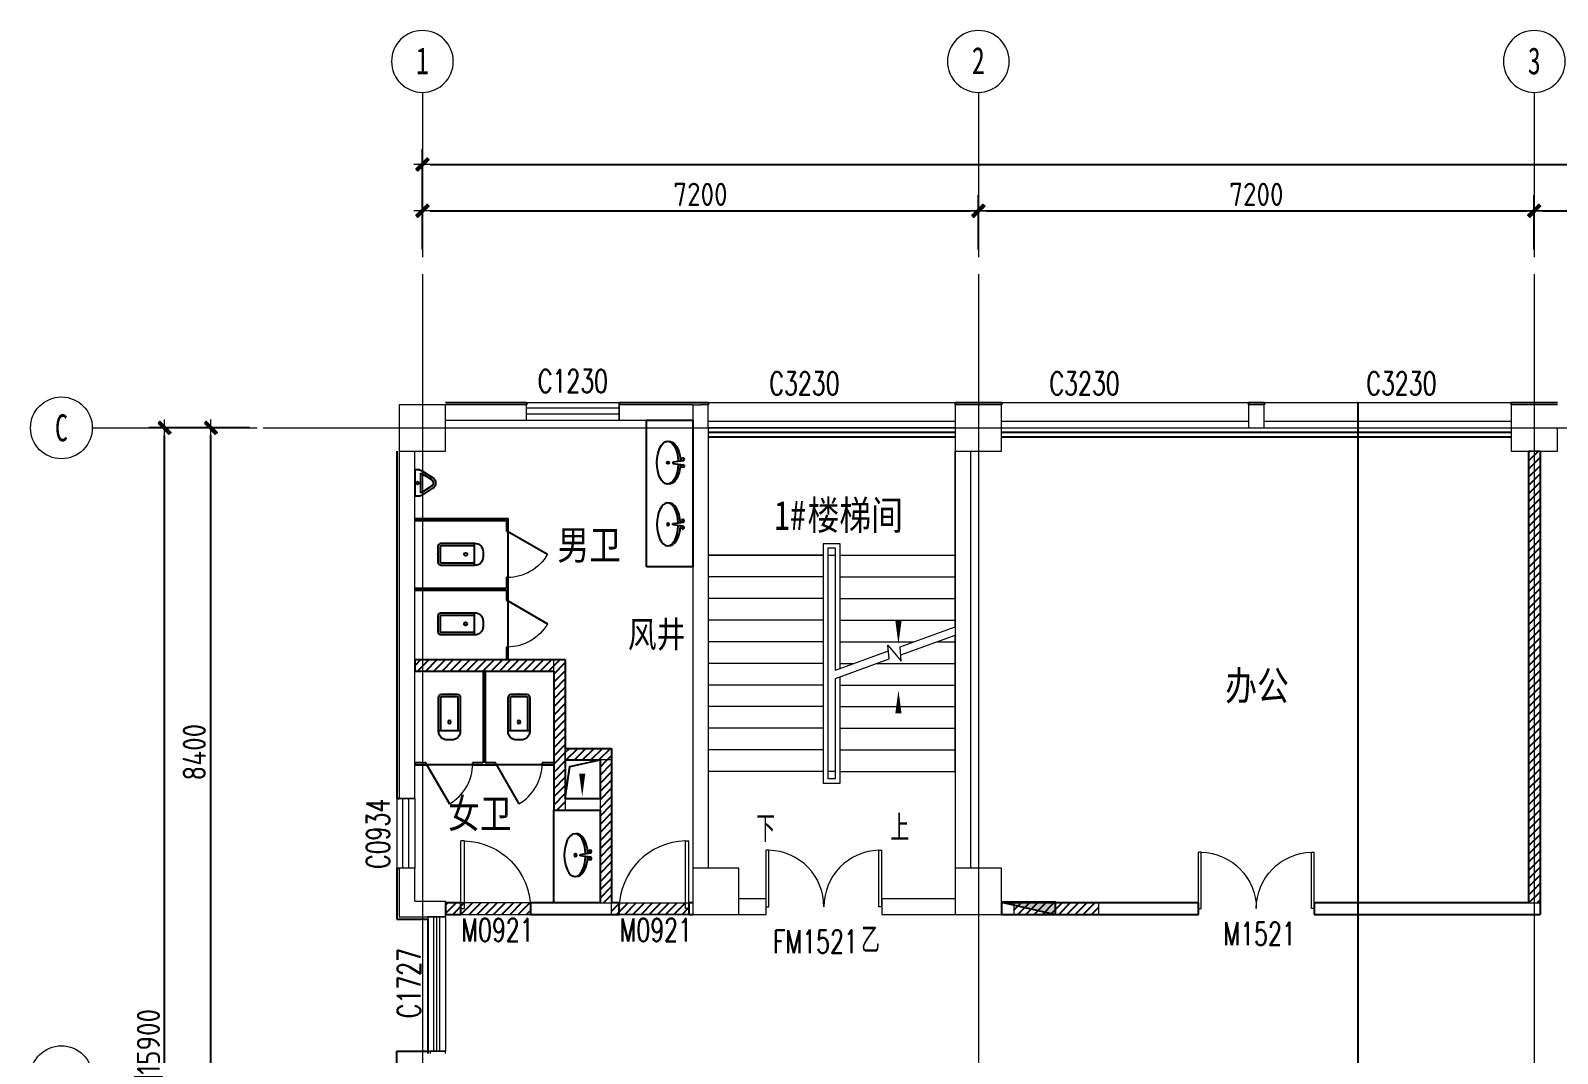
# Model space of a CAD drawing. Header units: millimetres. Extents: x 33621 to 401573, y -91663 to 133135.
# Drawn here: x 33621 to 53397, y 119891 to 133135 of the extents above; entities that cross this region are included whole.
import ezdxf
from ezdxf.enums import TextEntityAlignment as Align

# ---------------------------------------------------------------- set-up
doc = ezdxf.new("R2010")
doc.units = ezdxf.units.MM
doc.header["$LTSCALE"] = 10
doc.linetypes.add('DOTE', pattern=[2.42, 2, -0.2, 0.02, -0.2])
doc.layers.get('0').update_dxf_attribs({"color": 253})
doc.layers.get('Defpoints').update_dxf_attribs({"color": 250})
for name, color, linetype in [('3', 253, 'Continuous'), ('DIM_LEAD', 253, 'Continuous'), ('DIM_SYMB', 253, 'Continuous'), ('Dim【尺寸标注】', 253, 'Continuous'), ('LATRINE', 253, 'Continuous'), ('LAYER3', 253, 'Continuous'), ('LAYER4', 253, 'Continuous'), ('LAYER5', 253, 'Continuous'), ('LVTRY', 253, 'Continuous'), ('PUB_DIM', 253, 'Continuous'), ('PUB_TEXT', 253, 'Continuous'), ('RC-Hatch【天花填充】', 253, 'Continuous'), ('SURFACE', 253, 'Continuous'), ('w-消火栓', 253, 'Continuous'), ('wall-隔', 253, 'Continuous'), ('WINDOW_TEXT', 253, 'Continuous'), ('家具', 253, 'Continuous')]:
    doc.layers.add(name, color=color, linetype=linetype)
for name, color, linetype, lineweight in [('AXIS【轴号】', 253, 'Continuous', 0), ('COLUMN', 253, 'Continuous', 0), ('DOTE', 253, 'DOTE', 0), ('RC-Dim【天花尺寸】', 253, 'Continuous', 0), ('STAIR', 253, 'Continuous', 0), ('WALL', 253, 'Continuous', 0), ('WINDOW', 253, 'Continuous', 0)]:
    doc.layers.add(name, color=color, linetype=linetype, lineweight=lineweight)
doc.styles.add('-宋体', font='', dxfattribs={"width": 0.8})
doc.styles.add('_TCH_DIM', font='SIMPLEX', dxfattribs={"bigfont": 'GBCBIG'})
doc.styles.add('_TCH_WINDOW', font='SIMPLEX', dxfattribs={"bigfont": 'GBCBIG'})
doc.styles.add('CCD_DIM', font='ARCHS.SHX')
doc.styles.add('宋体', font='', dxfattribs={"width": 0.7})
doc.styles.get('-宋体').set_extended_font_data('SimSun')
doc.styles.get('宋体').set_extended_font_data('SimSun')
doc.dimstyles.new('ZL_1：100', dxfattribs={"dimtxt": 3, "dimasz": 1, "dimexe": 2, "dimexo": 2, "dimgap": 0.6, "dimtad": 1, "dimdec": 0, "dimrnd": 5, "dimdsep": 46, "dimtxsty": 'CCD_DIM', "dimblk": 'WS-cj', "dimblk1": 'WS-cj', "dimblk2": 'WS-cj', "dimcen": 1, "dimclrd": 44, "dimclre": 44, "dimclrt": 2, "dimadec": 0, "dimazin": 2, "dimtfac": 1, "dimtdec": 0, "dimtix": 1, "dimtmove": 2, "dimatfit": 3, "dimldrblk": 'hl_arrow2', "dimfxl": 5, "dimfxlon": 1, "dimarcsym": 0})
pattern_1 = [(225, (0, 34024.046), (53.03301, -53.03301), [])]

# ---------------------------------------------------------------- blocks, each defined once
blk = doc.blocks.new('A$C22332745')
at = {"layer": 'LAYER3', "color": 181, "extrusion": (0, 0, -1)}
for centre, ratio, start_param, end_param in [((277, 195), 0.531076, 4.795815, 6.348539), ((277, 214), 0.5, 4.782885, 10.934222), ((277, 195), 0.531076, 3.076239, 4.638107)]:
    blk.add_ellipse(centre, major_axis=(-277, 0), ratio=ratio, start_param=start_param, end_param=end_param, dxfattribs=at)
at = {"layer": 'LAYER4', "color": 252}
for p, q in [((267, 148), (249, 9)), ((285, 148), (267, 148)), ((302, 9), (285, 148))]:
    blk.add_line(p, q, dxfattribs=at)
for centre in [(231, 18), (320, 18)]:
    blk.add_circle(centre, 17.9, dxfattribs=at)
at = {"layer": 'LAYER5', "color": 251}
blk.add_circle((277, 208), 16, dxfattribs=at)
blk = doc.blocks.new('A$C2CC91CCB')
at = {"color": 251, "rotation": 90}
blk.add_blockref('A$C22332745', (353, 0), dxfattribs=at)
blk = doc.blocks.new('A$C477C625D')
at = {"color": 7}
blk.add_blockref('A$C2CC91CCB', (0, 0), dxfattribs=at)
blk = doc.blocks.new('A$C4D690477')
at = {"layer": '家具', "color": 251}
blk.add_blockref('A$C477C625D', (0, 0), dxfattribs=at)
blk = doc.blocks.new('$lvtry$00000007')
for p, q in [((-170, 0, 0), (170, 0, 0)), ((-170, -61, 0), (-170, 0, 0)), ((-162, -88, 0), (-69, -231, 0)), ((-124, -91, 0), (-43, -216, 0)), ((-116, -76, 0), (116, -76, 0)), ((43, -216, 0), (124, -91, 0)), ((69, -231, 0), (162, -88, 0)), ((170, -61, 0), (170, 0, 0))]:
    blk.add_line(p, q)
blk.add_circle((0, -38, 0), 17.7)
for centre, radius, start, end in [((-120, -61, 0), 50, 180, 213.0863), ((-116, -86, 0), 10, 90, 213.0863), ((116, -86, 0), 10, 326.9137, 90), ((120, -61, 0), 50, 326.9137, 0), ((0, -191, 0), 80, 210, 330), ((0, -191, 0), 50, 210, 330)]:
    blk.add_arc(centre, radius, start, end)
blk = doc.blocks.new('$QC001_5')
blk.add_line((-325, 200), (325, 0))
blk.add_lwpolyline([(325, 0), (325, 200), (-325, 200), (-325, 0)], close=True)
blk.add_solid([(-325, 200), (325, 200), (-325, 200), (325, 0)])
at = {"flags": 1}
for tag in ['UNIT', 'WHAT', 'SPEC']:
    blk.add_attdef(tag, (0, 0), '', height=0.001, dxfattribs=at)
blk = doc.blocks.new('$lvtry$00000200')
for p, q in [((-140, -40, 0), (-140, -480, 0)), ((-110, -40, 0), (-110, -470, 0)), ((100, 0, 0), (-100, 0, 0)), ((100, -30, 0), (-100, -30, 0)), ((110, -470, 0), (110, -40, 0)), ((140, -480, 0), (140, -40, 0)), ((140, -470, 0), (-140, -470, 0)), ((-30, -590, 0), (30, -590, 0))]:
    blk.add_line(p, q)
blk.add_circle((0, -359, 0), 20)
for centre, radius, start, end in [((-100, -40, 0), 40, 90, 180), ((-100, -40, 0), 10, 90, 180), ((100, -40, 0), 40, 0, 90), ((100, -40, 0), 10, 0, 90), ((-30, -480, 0), 110, 180, 270), ((30, -480, 0), 110, 270, 0)]:
    blk.add_arc(centre, radius, start, end)
blk.add_point((0, 0))
blk = doc.blocks.new('$TCHSYS$APDOOR2D')
blk.add_line((0.5, 0), (0, 0.866))
at = {"lineweight": 13}
blk.add_arc((0.5, 0), 1, 120, 180, dxfattribs=at)
blk = doc.blocks.new('$DorLib2D$00000002')
for p, q in [((-0.5, 0), (-0.5, 0.4875)), ((-0.475, 0.4875), (-0.5, 0.4875)), ((-0.475, 0), (-0.475, 0.4875)), ((0.475, 0), (0.475, 0.4875)), ((0.475, 0.4875), (0.5, 0.4875)), ((0.5, 0), (0.5, 0.4875)), ((-0.5, 0), (-0.475, 0)), ((0.5, 0), (0.475, 0))]:
    blk.add_line(p, q)
at = {"lineweight": 13}
for centre, start, end in [((-0.4875, 0), 0, 88.53072), ((0.4875, 0), 91.46928, 180)]:
    blk.add_arc(centre, 0.4875, start, end, dxfattribs=at)
blk = doc.blocks.new('$DorLib2D$00000001')
for p, q in [((0.45, 0.975), (0.5, 0.975)), ((0.45, 0), (0.45, 0.975)), ((0.5, 0), (0.5, 0.975)), ((0.5, 0), (0.45, 0))]:
    blk.add_line(p, q)
at = {"lineweight": 13}
blk.add_arc((0.475, 0), 0.975, 91.4693, 180, dxfattribs=at)
blk = doc.blocks.new('$TCHSYS$WIN2D')
for p, q in [((-0.5, 0.5), (0.5, 0.5)), ((-0.5, 0.5), (-0.5, -0.5)), ((0.5, 0.5), (0.5, -0.5)), ((0.5, 0.167), (-0.5, 0.167)), ((0.5, -0.167), (-0.5, -0.167)), ((-0.5, -0.5), (0.5, -0.5))]:
    blk.add_line(p, q)
blk = doc.blocks.new('$WINLIB2D$00000004')
for p, q in [((-0.5, 0.5), (0.5, 0.5)), ((-0.5, 0.5), (-0.5, -0.5)), ((0.5, -0.5), (0.5, 0.5)), ((-0.5, 0.2406), (0.5, 0.2406)), ((-0.5, -0.5), (0.5, -0.5))]:
    blk.add_line(p, q)
blk = doc.blocks.new('$WINLIB2D$00000005')
for p, q in [((-0.5, 0.5), (0.5, 0.5)), ((-0.5, 0.5), (-0.5, -0.5)), ((0.5, -0.5), (0.5, 0.5)), ((0.5, 0.167), (-0.5, 0.167)), ((0.5, 0), (-0.5, 0)), ((0.5, -0.167), (-0.5, -0.167)), ((-0.5, -0.5), (0.5, -0.5))]:
    blk.add_line(p, q)
blk = doc.blocks.new('hl_Axis-A1')
at = {"color": 150, "ltscale": 2}
blk.add_line((21.33, 0), (0, 0), dxfattribs=at)
at = {"color": 150}
blk.add_circle((25.33, 0), 4, dxfattribs=at)
at = {"color": 50, "style": '宋体', "width": 0.7}
blk.add_attdef('轴号', text='', height=3.5, dxfattribs=at).set_placement((25.33, 0), align=Align.MIDDLE_CENTER)
blk = doc.blocks.new('WS-cj')
blk.add_hatch(color=2).paths.add_polyline_path([(0.59, 0.82), (-0.82, -0.59), (-0.59, -0.82), (0.82, 0.59)])
at = {"color": 2, "linetype": 'ByBlock', "lineweight": 0}
for p, q in [((-1.1, 0), (0, 0)), ((0, 0), (1.1, 0))]:
    blk.add_line(p, q, dxfattribs=at)
at = {"color": 2}
blk.add_lwpolyline([(0.59, 0.82), (-0.82, -0.59), (-0.59, -0.82), (0.82, 0.59)], close=True, dxfattribs=at)
blk = doc.blocks.new('*D254')
at = {"layer": 'Defpoints', "color": 0, "transparency": 16777216}
for p in [(-47204, -400), (-46604, -400), (-46604, -8800)]:
    blk.add_point(p, dxfattribs=at)
at = {"layer": 'Dim【尺寸标注】', "color": 44, "lineweight": -2, "transparency": 16777216}
for p, q in [((-46704, -400), (-47404, -400)), ((-47204, -8700), (-47204, -500)), ((-46704, -8800), (-47404, -8800))]:
    blk.add_line(p, q, dxfattribs=at)
at = {"layer": 'Dim【尺寸标注】', "color": 44, "lineweight": -2, "transparency": 16777216, "xscale": 100, "yscale": 100, "zscale": 100}
for p, rotation in [((-47204, -400), 90), ((-47204, -8800), 270)]:
    blk.add_blockref('WS-cj', p, dxfattribs=dict(at, rotation=rotation))
at = {"layer": 'Dim【尺寸标注】', "color": 2, "transparency": 16777216, "insert": (-47417, -4600), "char_height": 300, "attachment_point": 5, "rotation": 90, "style": 'CCD_DIM'}
blk.add_mtext('8400', dxfattribs=at)
blk = doc.blocks.new('hl_arrow2')
at = {"color": 2}
blk.add_line((0, 0), (-1, 0), dxfattribs=at)
blk.add_lwpolyline([(0, 0), (-1, -1), (-1, -1), (0, 0), (-1, 1), (-1, 1)], close=True, dxfattribs=at)
blk = doc.blocks.new('*D256')
at = {"layer": 'Defpoints', "color": 0, "transparency": 16777216}
for p in [(-47804, -400), (-46604, -400), (-46604, -16300)]:
    blk.add_point(p, dxfattribs=at)
at = {"layer": 'Dim【尺寸标注】', "color": 44, "lineweight": -2, "transparency": 16777216}
for p, q in [((-47304, -400), (-48004, -400)), ((-47804, -16200), (-47804, -500)), ((-47304, -16300), (-48004, -16300))]:
    blk.add_line(p, q, dxfattribs=at)
at = {"layer": 'Dim【尺寸标注】', "color": 44, "lineweight": -2, "transparency": 16777216, "xscale": 100, "yscale": 100, "zscale": 100}
for p, rotation in [((-47804, -400), 90), ((-47804, -16300), 270)]:
    blk.add_blockref('WS-cj', p, dxfattribs=dict(at, rotation=rotation))
at = {"layer": 'Dim【尺寸标注】', "color": 2, "transparency": 16777216, "insert": (-48011, -8350), "char_height": 300, "attachment_point": 5, "rotation": 90, "style": 'CCD_DIM'}
blk.add_mtext('15900', dxfattribs=at)
blk = doc.blocks.new('*D260')
at = {"layer": 'Defpoints', "color": 0, "transparency": 16777216}
for p in [(-37262, 2411), (-44462, 1811), (-37262, 1811)]:
    blk.add_point(p, dxfattribs=at)
at = {"layer": 'Dim【尺寸标注】', "color": 44, "lineweight": -2, "transparency": 16777216}
for p, q in [((-44462, 1911), (-44462, 2611)), ((-37262, 1911), (-37262, 2611)), ((-44362, 2411), (-37362, 2411))]:
    blk.add_line(p, q, dxfattribs=at)
at = {"layer": 'Dim【尺寸标注】', "color": 44, "lineweight": -2, "transparency": 16777216, "xscale": 100, "yscale": 100, "zscale": 100, "rotation": 180}
blk.add_blockref('WS-cj', (-44462, 2411), dxfattribs=at)
at = {"layer": 'Dim【尺寸标注】', "color": 44, "lineweight": -2, "transparency": 16777216, "xscale": 100, "yscale": 100, "zscale": 100}
blk.add_blockref('WS-cj', (-37262, 2411), dxfattribs=at)
at = {"layer": 'Dim【尺寸标注】', "color": 2, "transparency": 16777216, "insert": (-40862, 2623), "char_height": 300, "attachment_point": 5, "style": 'CCD_DIM'}
blk.add_mtext('7200', dxfattribs=at)
blk = doc.blocks.new('*D261')
at = {"layer": 'Defpoints', "color": 0, "transparency": 16777216}
for p in [(-30062, 2411), (-37262, 1811), (-30062, 1811)]:
    blk.add_point(p, dxfattribs=at)
at = {"layer": 'Dim【尺寸标注】', "color": 44, "lineweight": -2, "transparency": 16777216}
for p, q in [((-37262, 1911), (-37262, 2611)), ((-30062, 1911), (-30062, 2611)), ((-37162, 2411), (-30162, 2411))]:
    blk.add_line(p, q, dxfattribs=at)
at = {"layer": 'Dim【尺寸标注】', "color": 44, "lineweight": -2, "transparency": 16777216, "xscale": 100, "yscale": 100, "zscale": 100, "rotation": 180}
blk.add_blockref('WS-cj', (-37262, 2411), dxfattribs=at)
at = {"layer": 'Dim【尺寸标注】', "color": 44, "lineweight": -2, "transparency": 16777216, "xscale": 100, "yscale": 100, "zscale": 100}
blk.add_blockref('WS-cj', (-30062, 2411), dxfattribs=at)
at = {"layer": 'Dim【尺寸标注】', "color": 2, "transparency": 16777216, "insert": (-33662, 2623), "char_height": 300, "attachment_point": 5, "style": 'CCD_DIM'}
blk.add_mtext('7200', dxfattribs=at)
blk = doc.blocks.new('*D262')
at = {"layer": 'Defpoints', "color": 0, "transparency": 16777216}
for p in [(-22862, 2411), (-30062, 1811), (-22862, 1811)]:
    blk.add_point(p, dxfattribs=at)
at = {"layer": 'Dim【尺寸标注】', "color": 44, "lineweight": -2, "transparency": 16777216}
for p, q in [((-30062, 1911), (-30062, 2611)), ((-22862, 1911), (-22862, 2611)), ((-29962, 2411), (-22962, 2411))]:
    blk.add_line(p, q, dxfattribs=at)
at = {"layer": 'Dim【尺寸标注】', "color": 44, "lineweight": -2, "transparency": 16777216, "xscale": 100, "yscale": 100, "zscale": 100, "rotation": 180}
blk.add_blockref('WS-cj', (-30062, 2411), dxfattribs=at)
at = {"layer": 'Dim【尺寸标注】', "color": 44, "lineweight": -2, "transparency": 16777216, "xscale": 100, "yscale": 100, "zscale": 100}
blk.add_blockref('WS-cj', (-22862, 2411), dxfattribs=at)
at = {"layer": 'Dim【尺寸标注】', "color": 2, "transparency": 16777216, "insert": (-26462, 2623), "char_height": 300, "attachment_point": 5, "style": 'CCD_DIM'}
blk.add_mtext('7200', dxfattribs=at)
blk = doc.blocks.new('*D273')
at = {"layer": 'Defpoints', "color": 0, "transparency": 16777216}
for p in [(49138, 3011), (-44462, 1811), (49138, 1811)]:
    blk.add_point(p, dxfattribs=at)
at = {"layer": 'Dim【尺寸标注】', "color": 44, "lineweight": -2, "transparency": 16777216}
for p, q in [((-44462, 2511), (-44462, 3211)), ((49138, 2511), (49138, 3211)), ((-44362, 3011), (49038, 3011))]:
    blk.add_line(p, q, dxfattribs=at)
at = {"layer": 'Dim【尺寸标注】', "color": 44, "lineweight": -2, "transparency": 16777216, "xscale": 100, "yscale": 100, "zscale": 100, "rotation": 180}
blk.add_blockref('WS-cj', (-44462, 3011), dxfattribs=at)
at = {"layer": 'Dim【尺寸标注】', "color": 44, "lineweight": -2, "transparency": 16777216, "xscale": 100, "yscale": 100, "zscale": 100}
blk.add_blockref('WS-cj', (49138, 3011), dxfattribs=at)
at = {"layer": 'Dim【尺寸标注】', "color": 2, "transparency": 16777216, "insert": (2338, 3217), "char_height": 300, "attachment_point": 5, "style": 'CCD_DIM'}
blk.add_mtext('93600', dxfattribs=at)
blk = doc.blocks.new('*D345')
at = {"layer": 'Defpoints', "color": 0, "transparency": 16777216}
for p in [(50714, 128321), (50814, 128321), (50714, 121691)]:
    blk.add_point(p, dxfattribs=at)
at = {"layer": 'RC-Dim【天花尺寸】', "color": 44, "lineweight": -2, "transparency": 16777216}
for p, q in [((50809, 128321), (50816, 128321)), ((50814, 121692), (50814, 128320)), ((50809, 121691), (50816, 121691))]:
    blk.add_line(p, q, dxfattribs=at)
for p, rotation in [((50814, 128321), 90), ((50814, 121691), 270)]:
    blk.add_blockref('WS-cj', p, dxfattribs=dict(at, rotation=rotation))
at = {"layer": 'RC-Dim【天花尺寸】', "color": 2, "transparency": 16777216, "insert": (50812, 125006), "char_height": 3, "attachment_point": 5, "rotation": 90, "style": 'CCD_DIM'}
blk.add_mtext('6630', dxfattribs=at)
blk = doc.blocks.new('*D346')
at = {"layer": 'Defpoints', "color": 0, "transparency": 16777216}
for p in [(50714, 121691), (50814, 121691), (50714, 119441)]:
    blk.add_point(p, dxfattribs=at)
at = {"layer": 'RC-Dim【天花尺寸】', "color": 44, "lineweight": -2, "transparency": 16777216}
for p, q in [((50809, 121691), (50816, 121691)), ((50814, 119442), (50814, 121690)), ((50809, 119441), (50816, 119441))]:
    blk.add_line(p, q, dxfattribs=at)
for p, rotation in [((50814, 121691), 90), ((50814, 119441), 270)]:
    blk.add_blockref('WS-cj', p, dxfattribs=dict(at, rotation=rotation))
at = {"layer": 'RC-Dim【天花尺寸】', "color": 2, "transparency": 16777216, "insert": (50812, 120566), "char_height": 3, "attachment_point": 5, "rotation": 90, "style": 'CCD_DIM'}
blk.add_mtext('2250', dxfattribs=at)
blk = doc.blocks.new('ZL_061117299')
at = {"layer": 'AXIS【轴号】'}
ref = blk.add_blockref('hl_Axis-A1', (-44462.3, 1810.8), dxfattribs=dict(at, xscale=-100, yscale=100, zscale=100, rotation=270))
ref.add_attrib('轴号', '1', dxfattribs={"layer": '0', "color": 2, "height": 350, "style": '宋体', "width": 0.7}).set_placement((-44462.3, 4353.9), align=Align.MIDDLE_CENTER)
ref = blk.add_blockref('hl_Axis-A1', (-37262.3, 1810.8), dxfattribs=dict(at, xscale=-100, yscale=100, zscale=100, rotation=270))
ref.add_attrib('轴号', '2', dxfattribs={"layer": '0', "color": 2, "height": 350, "style": '宋体', "width": 0.7}).set_placement((-37262.3, 4355.8), align=Align.MIDDLE_CENTER)
ref = blk.add_blockref('hl_Axis-A1', (-30062.3, 1810.8), dxfattribs=dict(at, xscale=-100, yscale=100, zscale=100, rotation=270))
ref.add_attrib('轴号', '3', dxfattribs={"layer": '0', "color": 2, "height": 350, "style": '宋体', "width": 0.7}).set_placement((-30062.3, 4351.9), align=Align.MIDDLE_CENTER)
ref = blk.add_blockref('hl_Axis-A1', (-46604.4, -400), dxfattribs=dict(at, xscale=100, yscale=100, zscale=100, rotation=179.9999999999999))
ref.add_attrib('轴号', 'C', dxfattribs={"layer": '0', "color": 2, "height": 350, "style": '宋体', "width": 0.7}).set_placement((-49137.7, -400), align=Align.MIDDLE_CENTER)
ref = blk.add_blockref('hl_Axis-A1', (-46604.4, -8800), dxfattribs=dict(at, xscale=100, yscale=100, zscale=100, rotation=179.9999999999999))
ref.add_attrib('轴号', 'B', dxfattribs={"layer": '0', "color": 2, "height": 350, "style": '宋体', "width": 0.7}).set_placement((-49137.7, -8800), align=Align.MIDDLE_CENTER)
at = {"layer": 'Dim【尺寸标注】'}
for p1, p2, distance, picture, middle in [((-44462.3, 1810.8), (49137.7, 1810.8), 1200, '*D273', (2337.7, 3217)), ((-44462.3, 1810.8), (-37262.3, 1810.8), 600, '*D260', (-40862.3, 2623.3)), ((-37262.3, 1810.8), (-30062.3, 1810.8), 600, '*D261', (-33662.3, 2623.3)), ((-30062.3, 1810.8), (-22862.3, 1810.8), 600, '*D262', (-26462.3, 2623.3)), ((-46604.4, -16300), (-46604.4, -400), 1200, '*D256', (-48010.6, -8350)), ((-46604.4, -8800), (-46604.4, -400), 600, '*D254', (-47416.9, -4600))]:
    dim = blk.add_aligned_dim(p1=p1, p2=p2, distance=distance, dimstyle='ZL_1：100', dxfattribs=at)
    dim.commit()
    dim.dimension.update_dxf_attribs({"geometry": picture, "text_midpoint": middle})

msp = doc.modelspace()

# ---------------------------------------------------------------- hatches: boundary and pattern name
at = {"layer": 'RC-Hatch【天花填充】'}
h = msp.add_hatch(dxfattribs=at)
h.set_pattern_fill('ANSI31', color=251, scale=23.622047, angle=180, style=0)
h.set_pattern_definition(pattern_1)
h.paths.add_polyline_path([(53021.5, 127691), (53021.5, 121841), (53171.5, 121841), (53171.5, 127691)])
h = msp.add_hatch(dxfattribs=at)
h.set_pattern_fill('ANSI31', color=251, scale=23.622047, angle=180, style=0)
h.set_pattern_definition(pattern_1)
h.paths.add_polyline_path([(38596.5, 124991), (38596.5, 124841), (40397, 124841), (40397, 124991)])
h = msp.add_hatch(dxfattribs=at)
h.set_pattern_fill('ANSI31', color=251, scale=23.622047, angle=180, style=0)
h.set_pattern_definition(pattern_1)
h.paths.add_polyline_path([(40547, 124991), (40547, 123041), (40397, 123041), (40397, 124991)])
h = msp.add_hatch(dxfattribs=at)
h.set_pattern_fill('ANSI31', color=251, scale=23.622047, angle=180, style=0)
h.set_pattern_definition(pattern_1)
h.paths.add_polyline_path([(40547, 123691), (40547, 123841), (41147, 123841), (41147, 123691)])
h = msp.add_hatch(dxfattribs=at)
h.set_pattern_fill('ANSI31', color=251, scale=23.622047, angle=180, style=0)
h.set_pattern_definition(pattern_1)
h.paths.add_polyline_path([(40997, 123691), (40997, 121841), (41147, 121841), (41147, 123691)])
h = msp.add_hatch(dxfattribs=at)
h.set_pattern_fill('ANSI31', color=251, scale=23.622047, angle=180, style=0)
h.set_pattern_definition(pattern_1)
h.paths.add_polyline_path([(38996.5, 121841), (38996.5, 121691), (40096, 121691), (40096, 121841)])
h = msp.add_hatch(dxfattribs=at)
h.set_pattern_fill('ANSI31', color=251, scale=23.622047, angle=180, style=0)
h.set_pattern_definition(pattern_1)
h.paths.add_polyline_path([(41146.5, 121691), (41146.5, 121841), (42146.5, 121841), (42146.5, 121691)])
h = msp.add_hatch(dxfattribs=at)
h.set_pattern_fill('ANSI31', color=251, scale=23.622047, angle=180, style=0)
h.set_pattern_definition(pattern_1)
h.paths.add_polyline_path([(46355.1, 121841), (46355.1, 121691), (47455.1, 121691), (47455.1, 121841)])

# ---------------------------------------------------------------- linework, layer by layer
at = {"layer": '3'}
for p, q in [((45596.5, 127931), (42396.5, 127931)), ((45596.5, 127871), (42396.5, 127871)), ((52796.5, 127931), (46196.5, 127931)), ((52796.5, 127871), (46196.5, 127871))]:
    msp.add_line(p, q, dxfattribs=at)
msp.add_lwpolyline([(40547, 123191), (40603.9, 123605.4), (40997, 123691)], dxfattribs=at)
at = {"layer": 'COLUMN'}
for p, q in [((38996.5, 128291), (38396.5, 128291)), ((38396.5, 128291), (38396.5, 127691)), ((38996.5, 127691), (38996.5, 128291)), ((46196.5, 128291), (45596.5, 128291)), ((53396.5, 128291), (52796.5, 128291)), ((45596.5, 127991), (45596.5, 127691)), ((46196.5, 127691), (46196.5, 127991)), ((52796.5, 127991), (52796.5, 127691)), ((53396.5, 127691), (53396.5, 127991)), ((38396.5, 127691), (38996.5, 127691)), ((45596.5, 127691), (46196.5, 127691)), ((52796.5, 127691), (53396.5, 127691)), ((42796.5, 122291), (42196.5, 122291)), ((42196.5, 122291), (42196.5, 121691)), ((42796.5, 121691), (42796.5, 122291)), ((46196.5, 122291), (45596.5, 122291)), ((45596.5, 122291), (45596.5, 121691)), ((46196.5, 121691), (46196.5, 122291)), ((42196.5, 121691), (42796.5, 121691)), ((45596.5, 121691), (46196.5, 121691))]:
    msp.add_line(p, q, dxfattribs=at)
at = {"layer": 'DIM_LEAD'}
msp.add_lwpolyline([(41258.1, 125372.5, 0, 0, 0), (40766.1, 125372.5, 0, 0, 0), (40766.1, 123215.1, 0, 80, 0), (40766.1, 123515.1, 0, 0, 0)], format="xyseb", dxfattribs=at)
at = {"layer": 'DIM_SYMB'}
for points in [[(43116.5, 123079.4, 0, 0, 0), (43116.5, 127201, 0, 0, 0), (44861.5, 127201, 0, 0, 0), (44861.5, 125191, 0, 80, 0), (44861.5, 125491, 0, 0, 0)], [(44861.5, 123091.3, 0, 0, 0), (44861.5, 124594.4, 0, 80, 0), (44861.5, 124294.4, 0, 0, 0)]]:
    msp.add_lwpolyline(points, format="xyseb", dxfattribs=at)
at = {"layer": 'DOTE', "ltscale": 0.1}
for p, q in [((38696.5, 129980.9), (38696.5, 110110.5)), ((45896.5, 129980.9), (45896.5, 110110.5)), ((53096.5, 129980.9), (53096.5, 110110.5)), ((36632.9, 127991), (133641.5, 127991))]:
    msp.add_line(p, q, dxfattribs=at)
at = {"layer": 'LATRINE'}
for p, q in [((38596.5, 126816), (39809, 126816)), ((38596.5, 126816), (38596.5, 126791)), ((38596.5, 126791), (39784, 126791)), ((39784, 126791), (39784, 126653.5)), ((39809, 126653.5), (39809, 126816)), ((39784, 126653.5), (39809, 126653.5)), ((39809, 126053.5, 400), (39809, 126653.5, 400)), ((39809, 126053.5), (39784, 126053.5)), ((39784, 126053.5), (39784, 125916)), ((39809, 125903.5), (39809, 126053.5)), ((38596.5, 125916), (39784, 125916)), ((38596.5, 125916), (38596.5, 125891)), ((38596.5, 125891), (39784, 125891)), ((39784, 125891), (39784, 125753.5)), ((39809, 125753.5), (39809, 125903.5)), ((39784, 125753.5), (39809, 125753.5)), ((39809, 125153.5, 400), (39809, 125753.5, 400)), ((39809, 125153.5), (39784, 125153.5)), ((39784, 125153.5), (39784, 124991)), ((39784, 124991), (39809, 124991)), ((39809, 124991), (39809, 125153.5)), ((39484, 124841), (39484, 123653.5)), ((39509, 124841), (39484, 124841)), ((39509, 124841), (39509, 123653.5)), ((38746.5, 123653.5), (38596.5, 123653.5)), ((38596.5, 123653.5), (38596.5, 123628.5)), ((38596.5, 123628.5), (38746.5, 123628.5)), ((38746.5, 123628.5), (38746.5, 123653.5)), ((39346.5, 123628.5, 400), (38746.5, 123628.5, 400)), ((39484, 123653.5), (39346.5, 123653.5)), ((39346.5, 123653.5), (39346.5, 123628.5)), ((39346.5, 123628.5), (39496.5, 123628.5)), ((39496.5, 123628.5), (39646.5, 123628.5)), ((39646.5, 123653.5), (39509, 123653.5)), ((39646.5, 123628.5), (39646.5, 123653.5)), ((40246.5, 123628.5, 400), (39646.5, 123628.5, 400)), ((40397, 123653.5), (40246.5, 123653.5)), ((40246.5, 123653.5), (40246.5, 123628.5)), ((40246.5, 123628.5), (40397, 123628.5))]:
    msp.add_line(p, q, dxfattribs=at)
for points in [[(41596.5, 126191), (41596.5, 128091), (42196.5, 128091), (42196.5, 126191)], [(40397, 121841), (40397, 123041), (40997, 123041), (40997, 121841)]]:
    msp.add_lwpolyline(points, close=True, dxfattribs=at)
at = {"layer": 'LVTRY'}
for p, q in [((38366.5, 119921), (38766.5, 119921)), ((38366.5, 119591), (38366.5, 119921))]:
    msp.add_line(p, q, dxfattribs=at)
at = {"layer": 'STAIR'}
for p, q in [((45596.5, 127991), (42396.5, 127991)), ((42396.5, 127991), (42396.5, 126341)), ((45596.5, 126341), (45596.5, 127691)), ((44106, 126491), (43887, 126491)), ((43887, 126491), (43887, 123391)), ((44046, 126431), (43947, 126431)), ((43947, 126431), (43947, 123451)), ((44046, 124854.1), (44046, 126431)), ((44106, 124875.8), (44106, 126491)), ((42396.5, 126341), (42396.5, 123541)), ((43887, 126341), (42396.5, 126341)), ((42396.5, 126341), (43887, 126341)), ((43947, 126341), (43947, 123541)), ((43947, 126341), (44046, 126341)), ((44046, 124854.1), (44046, 126341)), ((44106, 126341), (45596.5, 126341)), ((44106, 126341), (45596.5, 126341)), ((45596.5, 125414.1), (45596.5, 126341)), ((43887, 126061), (42396.5, 126061)), ((44106, 126061), (45596.5, 126061)), ((43887, 125781), (42396.5, 125781)), ((44106, 125781), (45596.5, 125781)), ((43887, 125501), (42396.5, 125501)), ((44106, 125501), (45596.5, 125501)), ((44882.6, 125156.3), (45596.5, 125414.1)), ((43887, 125221), (42396.5, 125221)), ((44106, 125221), (45061.7, 125221)), ((44891.4, 125053.1), (45596.5, 125307.8)), ((45356.1, 125221), (45596.5, 125221)), ((45596.5, 123541), (45596.5, 125307.8)), ((44046, 124854.1), (44732.4, 125102)), ((44046, 124747.8), (44741.2, 124998.9)), ((44741.2, 124998.9), (44726, 125176.6)), ((44726, 125176.6), (44898.4, 124970.2)), ((44898.4, 124970.2), (44882.6, 125156.3)), ((43887, 124941), (42396.5, 124941)), ((44106, 124941), (44286.4, 124941)), ((44580.8, 124941), (45596.5, 124941)), ((43887, 124661), (42396.5, 124661)), ((44046, 123541), (44046, 124747.8)), ((44046, 123451), (44046, 124747.8)), ((44106, 123391), (44106, 124769.5)), ((44106, 124661), (45596.5, 124661)), ((43887, 124381), (42396.5, 124381)), ((44106, 124381), (45596.5, 124381)), ((43887, 124101), (42396.5, 124101)), ((44106, 124101), (45596.5, 124101)), ((43887, 123821), (42396.5, 123821)), ((44106, 123821), (45596.5, 123821)), ((43887, 123541), (42396.5, 123541)), ((44046, 123541), (43947, 123541)), ((43947, 123451), (44046, 123451)), ((44106, 123541), (45596.5, 123541)), ((43887, 123391), (44106, 123391))]:
    msp.add_line(p, q, dxfattribs=at)
at = {"layer": 'SURFACE'}
for p, q in [((38996.5, 128321), (40046.5, 128321)), ((40046.5, 128321), (40046.5, 128291)), ((41246.5, 128321), (41246.5, 128291)), ((41246.5, 128321), (42196.5, 128321)), ((42196.5, 128321), (42296.5, 128321)), ((42296.5, 128321), (42396.5, 128321)), ((42396.5, 128321), (42396.5, 128291)), ((45596.5, 128321), (45596.5, 128291)), ((45596.5, 128321), (45896.5, 128321)), ((45896.5, 128321), (46196.5, 128321)), ((46196.5, 128321), (46196.5, 128291)), ((49396.5, 128321), (49396.5, 128291)), ((49396.5, 128321), (49596.5, 128321)), ((49596.5, 128321), (49596.5, 128291)), ((52796.5, 128321), (52796.5, 128291)), ((52796.5, 128321), (53096.5, 128321)), ((53096.5, 128321), (53396.5, 128321)), ((38366.5, 127691), (38366.5, 123191)), ((38366.5, 123191), (38396.5, 123191)), ((38366.5, 122291), (38396.5, 122291)), ((38366.5, 122291), (38366.5, 121631)), ((38366.5, 121631), (38766.5, 121631)), ((38766.5, 121631), (38766.5, 119891))]:
    msp.add_line(p, q, dxfattribs=at)
at = {"layer": 'WALL'}
for p, q in [((40046.5, 128291), (38996.5, 128291)), ((40046.5, 128091), (40046.5, 128291)), ((42196.5, 128291), (41246.5, 128291)), ((41246.5, 128291), (41246.5, 128091)), ((42196.5, 128291), (42296.5, 128291)), ((42196.5, 128291), (42196.5, 127991)), ((42396.5, 128291), (42296.5, 128291)), ((42396.5, 127991), (42396.5, 128291)), ((49596.5, 128291), (49396.5, 128291)), ((49396.5, 128291), (49396.5, 127991)), ((49596.5, 127991), (49596.5, 128291)), ((38996.5, 128091), (40046.5, 128091)), ((41246.5, 128091), (42196.5, 128091)), ((42196.5, 127991), (42196.5, 122291)), ((42196.5, 127991), (42296.5, 127991)), ((42296.5, 127991), (42396.5, 127991)), ((42396.5, 127991), (42396.5, 122291)), ((49396.5, 127991), (49596.5, 127991)), ((38396.5, 127691), (38396.5, 123191)), ((38596.5, 123191), (38596.5, 127691)), ((45596.5, 127691), (45596.5, 122291)), ((45796.5, 127691), (45796.5, 122291)), ((38396.5, 123191), (38596.5, 123191)), ((38596.5, 122291), (38396.5, 122291)), ((38396.5, 122291), (38396.5, 121661)), ((38596.5, 121861), (38596.5, 122291)), ((38596.5, 121861), (38996.5, 121861)), ((38996.5, 121661), (38996.5, 121861)), ((43146.5, 121891), (42796.5, 121891)), ((43146.5, 121691), (43146.5, 121891)), ((45596.5, 121891), (44646.5, 121891)), ((44646.5, 121891), (44646.5, 121691)), ((38396.5, 121661), (38796.5, 121661)), ((38796.5, 121661), (38996.5, 121661)), ((42796.5, 121691), (43146.5, 121691)), ((44646.5, 121691), (45596.5, 121691)), ((38996.5, 119921), (38796.5, 119921)), ((38796.5, 119921), (38796.5, 119891)), ((38996.5, 119891), (38996.5, 119921))]:
    msp.add_line(p, q, dxfattribs=at)
at = {"layer": 'WALL', "color": 210}
for points in [[(53021.5, 127691), (53021.5, 121841), (53171.5, 121841), (53171.5, 127691)], [(38596.5, 124991), (38596.5, 124841), (40397, 124841), (40397, 124991)], [(40547, 124991), (40547, 123041), (40397, 123041), (40397, 124991)], [(40547, 123691), (40547, 123841), (41147, 123841), (41147, 123691)], [(40997, 123691), (40997, 121841), (41147, 121841), (41147, 123691)], [(38996.5, 121841), (38996.5, 121691), (40096, 121691), (40096, 121841)], [(41146.5, 121691), (41146.5, 121841), (42146.5, 121841), (42146.5, 121691)], [(46355.1, 121841), (46355.1, 121691), (47455.1, 121691), (47455.1, 121841)]]:
    msp.add_lwpolyline(points, close=True, dxfattribs=at)
at = {"layer": 'wall-隔'}
for p, q in [((53021.5, 127691), (53021.5, 121841)), ((53171.5, 127691), (53171.5, 121691)), ((38596.5, 124991), (40547, 124991)), ((38596.5, 124991), (38596.5, 124841)), ((40547, 124991), (40547, 123841)), ((38596.5, 124841), (40397, 124841)), ((40397, 124841), (40397, 123766)), ((40547, 123841), (41147, 123841)), ((41147, 123841), (41147, 123116)), ((40397, 123766), (40397, 123641)), ((40397, 123641), (40397, 123041)), ((40547, 123691), (40997, 123691)), ((40547, 123691), (40547, 123641)), ((40547, 123641), (40547, 123191)), ((40997, 123691), (40997, 123191)), ((40397, 123041), (40997, 123041)), ((40547, 123191), (40997, 123191)), ((40997, 123041), (40997, 121841)), ((41147, 123116), (41147, 121841)), ((39196, 121841), (38996.5, 121841)), ((38996.5, 121841), (38996.5, 121691)), ((39196, 121691), (39196, 121841)), ((40997, 121841), (40096, 121841)), ((40096, 121841), (40096, 121691)), ((41246.5, 121841), (41147, 121841)), ((41246.5, 121691), (41246.5, 121841)), ((42196.5, 121841), (42146.5, 121841)), ((42146.5, 121841), (42146.5, 121691)), ((48746.5, 121841), (46196.5, 121841)), ((48746.5, 121691), (48746.5, 121841)), ((53021.5, 121841), (50246.5, 121841)), ((50246.5, 121841), (50246.5, 121691)), ((38996.5, 121691), (39196, 121691)), ((40096, 121691), (41072, 121691)), ((41072, 121691), (41246.5, 121691)), ((42146.5, 121691), (42196.5, 121691)), ((46196.5, 121691), (48746.5, 121691)), ((50246.5, 121691), (53171.5, 121691))]:
    msp.add_line(p, q, dxfattribs=at)
at = {"layer": 'WINDOW'}
for p, q in [((39196, 121691), (40096, 121691)), ((41246.5, 121691), (42146.5, 121691))]:
    msp.add_line(p, q, dxfattribs=at)

# ---------------------------------------------------------------- block references
at = {"layer": 'LATRINE', "xscale": 600, "zscale": 25}
for p, yscale, rotation in [((39796.5, 126353.5), -600, 90), ((39796.5, 125453.5), -600, 90), ((39046.5, 123641), 600, 180), ((39946.5, 123641), 600, 180)]:
    msp.add_blockref('$TCHSYS$APDOOR2D', p, dxfattribs=dict(at, yscale=yscale, rotation=rotation))
at = {"layer": 'LVTRY', "extrusion": (0, 0, -1), "zscale": -1, "rotation": 270}
msp.add_blockref('$lvtry$00000007', (-38596.5, 127277.1, 0), dxfattribs=at)
at = {"layer": 'LVTRY', "rotation": 89.99999999999996}
for p in [(38896.5, 126353.5), (38896.5, 125453.5)]:
    msp.add_blockref('$lvtry$00000200', p, dxfattribs=at)
at = {"layer": 'LVTRY', "yscale": -1, "rotation": 180}
for p in [(39046.5, 124541), (39946.5, 124541)]:
    msp.add_blockref('$lvtry$00000200', p, dxfattribs=at)
at = {"layer": 'PUB_DIM'}
msp.add_blockref('ZL_061117299', (83158.8, 128391), dxfattribs=at)
at = {"layer": 'w-消火栓', "xscale": 1.077000000048428, "yscale": 0.8000000000465661}
msp.add_blockref('$QC001_5', (46546.5, 121691), dxfattribs=at)
at = {"layer": 'WINDOW'}
ref = msp.add_blockref('$TCHSYS$WIN2D', (40646.5, 128206), dxfattribs=dict(at, xscale=1200, yscale=-230, zscale=1200))
ref.add_attrib('A', 'C1230', (40191.5, 128447.2), dxfattribs={"layer": 'WINDOW_TEXT', "height": 297.5, "style": '_TCH_WINDOW', "width": 0.705882})
ref = msp.add_blockref('$WINLIB2D$00000004', (43996.5, 128156), dxfattribs=dict(at, xscale=3200, yscale=-330, zscale=3200))
ref.add_attrib('A', 'C3230', (43190.3, 128417.2), dxfattribs={"layer": 'WINDOW_TEXT', "height": 297.5, "style": '_TCH_WINDOW', "width": 0.705882})
ref = msp.add_blockref('$WINLIB2D$00000004', (47796.5, 128156), dxfattribs=dict(at, xscale=3200, yscale=-330, zscale=3200))
ref.add_attrib('A', 'C3230', (46818.1, 128417.2), dxfattribs={"layer": 'WINDOW_TEXT', "height": 297.5, "style": '_TCH_WINDOW', "width": 0.705882})
ref = msp.add_blockref('$WINLIB2D$00000004', (51196.5, 128156), dxfattribs=dict(at, xscale=3200, yscale=-330, zscale=3200))
ref.add_attrib('A', 'C3230', (50921.3, 128417.2), dxfattribs={"layer": 'WINDOW_TEXT', "height": 297.5, "style": '_TCH_WINDOW', "width": 0.705882})
ref = msp.add_blockref('$TCHSYS$WIN2D', (38481.5, 122741), dxfattribs=dict(at, xscale=900, yscale=230, zscale=900, rotation=270))
ref.add_attrib('A', 'C0934', (38270.3, 122279.5), dxfattribs={"layer": 'WINDOW_TEXT', "height": 297.5, "rotation": 90, "style": '_TCH_WINDOW', "width": 0.705882})
ref = msp.add_blockref('$DorLib2D$00000001', (39646, 121766), dxfattribs=dict(at, xscale=-900, yscale=900, zscale=-900))
ref.add_attrib('A', 'M0921', (39201, 121342.2), dxfattribs={"layer": 'WINDOW_TEXT', "height": 297.5, "style": '_TCH_WINDOW', "width": 0.705882})
ref = msp.add_blockref('$DorLib2D$00000001', (41696.5, 121766), dxfattribs=dict(at, xscale=900, yscale=900, zscale=900))
ref.add_attrib('A', 'M0921', (41251.5, 121342.2), dxfattribs={"layer": 'WINDOW_TEXT', "height": 297.5, "style": '_TCH_WINDOW', "width": 0.705882})
at = {"layer": 'WINDOW', "xscale": 1500, "yscale": 1500, "zscale": 1500}
msp.add_blockref('$DorLib2D$00000002', (43896.5, 121791), dxfattribs=at)
at = {"layer": 'WINDOW'}
ref = msp.add_blockref('$DorLib2D$00000002', (49496.5, 121766), dxfattribs=dict(at, xscale=-1500, yscale=1500, zscale=-1500))
ref.add_attrib('A', 'M1521', (49071.5, 121292.2), dxfattribs={"layer": 'WINDOW_TEXT', "height": 297.5, "style": '_TCH_WINDOW', "width": 0.705882})
ref = msp.add_blockref('$WINLIB2D$00000005', (38881.5, 120791), dxfattribs=dict(at, xscale=1740, yscale=230, zscale=1740, rotation=270))
ref.add_attrib('A', 'C1727', (38670.3, 120347.3), dxfattribs={"layer": 'WINDOW_TEXT', "height": 297.5, "rotation": 90, "style": '_TCH_WINDOW', "width": 0.705882})
at = {"layer": '家具', "color": 251}
msp.add_blockref('A$C4D690477', (41732.9, 127263.6), dxfattribs=at)
at = {"layer": '家具', "color": 251, "xscale": -1, "rotation": 180}
for p in [(41732.9, 127018.3), (40533.4, 122735.7)]:
    msp.add_blockref('A$C4D690477', p, dxfattribs=at)

# ---------------------------------------------------------------- texts
at = {"layer": 'PUB_TEXT', "style": '宋体', "width": 0.8}
for s, p in [('1#', (43251.7, 126670.5)), ('楼梯间', (43683.7, 126670.5)), ('男卫', (40444.2, 126285.9)), ('办公', (49094, 124463.6)), ('女卫', (39028.3, 122807.4))]:
    msp.add_text(s, height=377.64, dxfattribs=at).set_placement(p)
at = {"layer": 'PUB_TEXT', "color": 7, "style": '-宋体', "width": 0.8}
msp.add_text('风井', height=339.87, dxfattribs=at).set_placement((41358.1, 125147.5))
at = {"layer": 'PUB_TEXT', "color": 7, "style": '_TCH_DIM'}
for s, p in [('上', (44757.3, 122641.3)), ('下', (43021.6, 122629.4))]:
    msp.add_text(s, height=337.6, dxfattribs=at).set_placement(p)
at = {"layer": 'WINDOW_TEXT', "style": '_TCH_WINDOW', "width": 0.705882}
msp.add_text('FM1521', height=297.5, dxfattribs=at).set_placement((43237.2, 121191))
at = {"layer": 'WINDOW_TEXT', "style": '_TCH_WINDOW'}
msp.add_text('乙', height=337.6, dxfattribs=at).set_placement((44377.2, 121191))

# ---------------------------------------------------------------- dimensions: what is measured, and where the dimension line sits
at = {"layer": 'RC-Dim【天花尺寸】'}
for base, p1, p2, picture, middle in [((50814, 128321), (50714.1, 121691), (50714.1, 128321), '*D345', (50811.9, 125006)), ((50814, 121691), (50714.1, 119441), (50714.1, 121691), '*D346', (50811.8, 120566))]:
    dim = msp.add_linear_dim(base=base, p1=p1, p2=p2, angle=90, dimstyle='ZL_1：100', dxfattribs=at)
    dim.commit()
    dim.dimension.update_dxf_attribs({"geometry": picture, "text_midpoint": middle})

doc.saveas('drawing.dxf')
